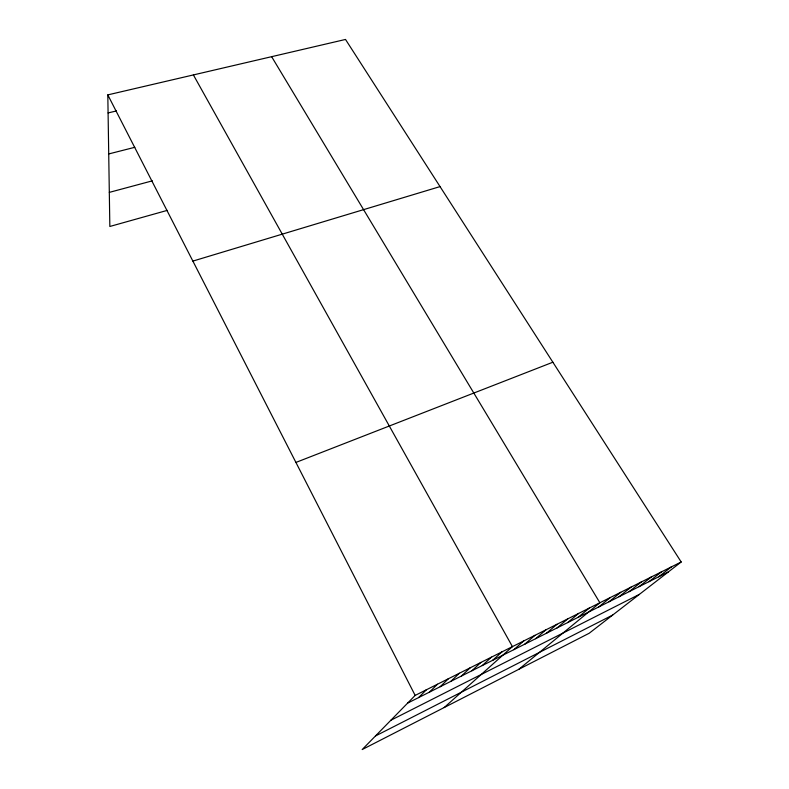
<?xml version="1.0" encoding="UTF-8"?>
<svg xmlns="http://www.w3.org/2000/svg" width="789" height="789" viewBox="0 0 789 789"><rect width="100%" height="100%" fill="white"/><g stroke="black" fill="none" stroke-linecap="round" stroke-linejoin="round"><path stroke-width="1.18" d="M681.193 561.975L415.162 695.415L362.19 749.55L589.176 633.261L681.193 561.975L345.513 39.45L107.807 94.887L109.839 226.473L167.229 210.387M418.574 697.604L426.356 689.803M429.423 692.15L437.441 684.241M440.173 686.736L448.438 678.718M450.835 681.371L459.346 673.254M461.397 676.055L470.145 667.839M471.881 670.788L480.856 662.464M482.266 665.561L491.468 657.138M492.573 660.373L501.991 651.862M444.168 707.555L512.426 646.625L193.394 74.925M513.846 649.672L523.718 640.964M524.803 644.159L534.903 635.352M535.652 638.696L545.978 629.8M546.412 633.281L556.965 624.296M557.073 627.916L567.833 618.832M567.646 622.6L578.613 613.428M578.12 617.333L589.294 608.072M518.856 669.279L599.877 602.766L271.633 56.68M598.782 606.938L610.361 597.51M608.98 601.8L620.756 592.292M619.089 596.721L631.052 587.124M629.109 591.671L641.26 582.006M639.041 586.681L651.379 576.937M648.893 581.72L661.409 571.907M658.657 576.808L671.34 566.916M375.505 735.95L612.629 615.085M390.851 720.258L639.406 594.354M407.627 703.107L668.332 571.936M295.914 462.433L552.862 362.22M192.871 261.1L440.035 186.598M109.316 192.378L152.356 180.839M108.714 153.944L134.811 147.306M108.083 112.935L116.466 110.933M107.807 94.887L415.162 695.415"/></g></svg>
